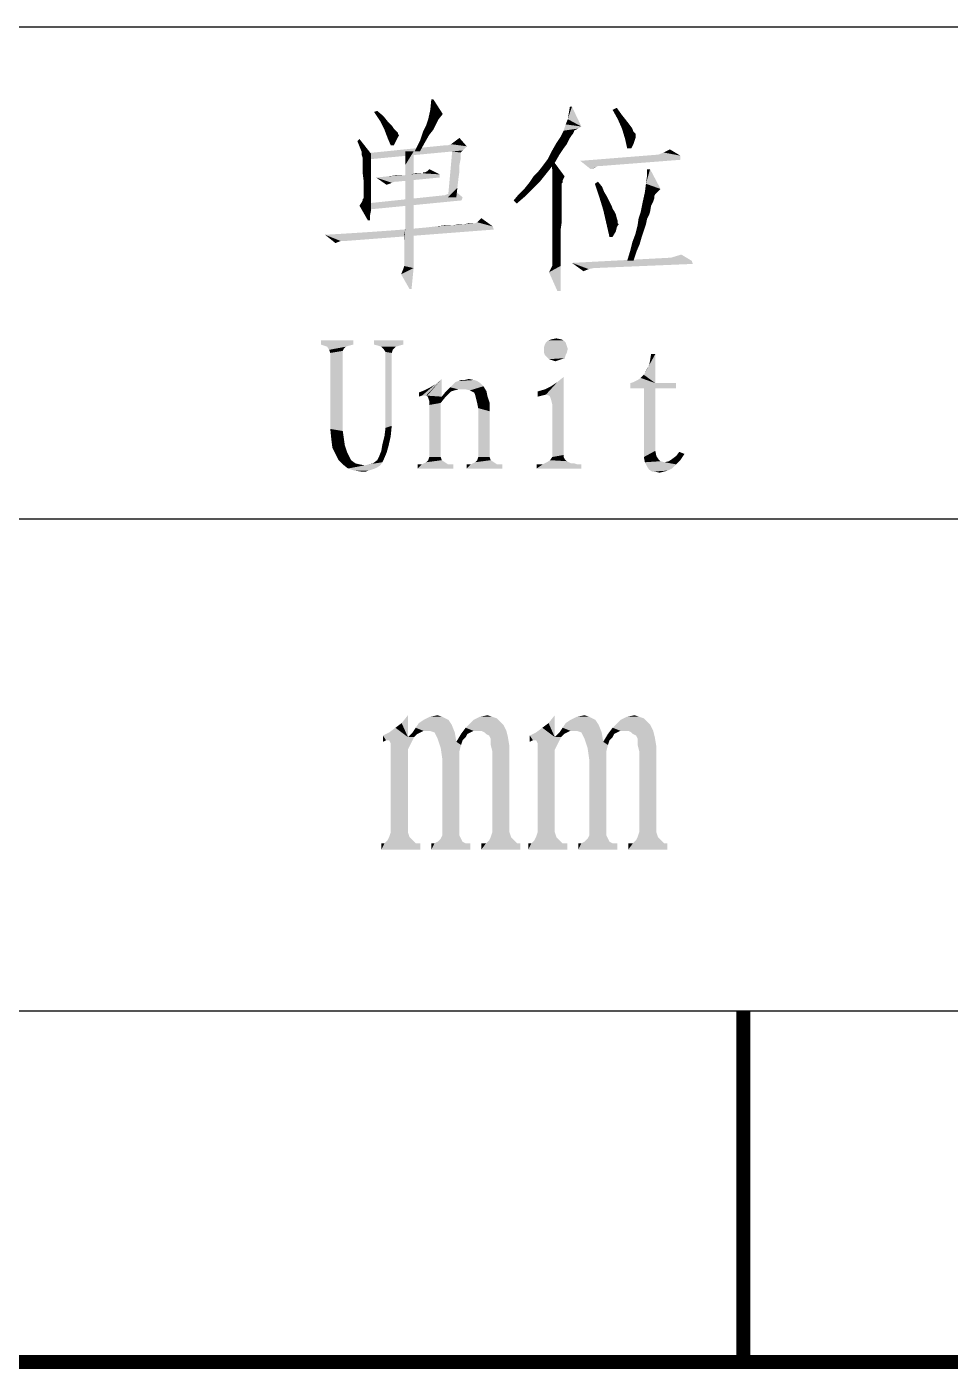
# Model space of a CAD drawing. Header units: millimetres. Extents: x 336 to 634, y 189 to 399.
# Drawn here: x 524.36 to 537.49, y 189.08 to 208.18 of the extents above; entities that cross this region are included whole.
import ezdxf

# ---------------------------------------------------------------- set-up
doc = ezdxf.new("R2010")
doc.units = ezdxf.units.MM

msp = doc.modelspace()

# ---------------------------------------------------------------- linework, layer by layer
at = {"color": 7, "linetype": 'Continuous'}
for p, q in [((448.54993, 208.17685), (628.54993, 208.17685)), ((448.54993, 201.17685), (628.54993, 201.17685)), ((361.54993, 194.17685), (628.54993, 194.17685))]:
    msp.add_line(p, q, dxfattribs=at)
at = {"color": 7, "linetype": 'Continuous', "const_width": 0.2}
msp.add_lwpolyline([(534.54993, 194.17685), (534.54993, 189.17685)], dxfattribs=at)
at = {"color": 3, "linetype": 'Continuous', "const_width": 0.2}
msp.add_lwpolyline([(336.54993, 189.17685), (633.54993, 189.17685)], dxfattribs=at)
at = {"color": 7, "linetype": 'Continuous'}
for points in [[(530.14086, 207.14418), (530.09641, 206.99603), (530.11123, 207.14418)], [(530.09641, 206.99603), (530.14086, 207.14418), (530.27419, 206.93677)], [(529.29641, 206.9664), (529.34086, 206.98121), (529.42975, 206.90714)], [(529.42975, 206.90714), (529.3853, 206.83306), (529.29641, 206.9664)], [(529.3853, 206.83306), (529.42975, 206.90714), (529.48901, 206.83306)], [(530.21493, 206.86269), (530.03715, 206.7738), (530.06678, 206.86269)], [(530.03715, 206.7738), (530.21493, 206.86269), (530.17049, 206.7738)], [(530.27419, 206.93677), (530.06678, 206.86269), (530.09641, 206.99603)], [(530.06678, 206.86269), (530.27419, 206.93677), (530.21493, 206.86269)], [(532.24456, 206.75899), (532.02234, 206.78862), (532.05197, 206.86269)], [(532.05197, 206.86269), (532.06678, 206.95158), (532.11123, 207.04047)], [(532.05197, 206.86269), (532.11123, 207.04047), (532.24456, 206.75899)], [(532.11123, 207.04047), (532.06678, 206.95158), (532.0816, 207.04047)], [(532.68901, 206.99603), (532.74827, 207.02566), (532.82234, 206.92195)], [(532.82234, 206.92195), (532.76308, 206.86269), (532.68901, 206.99603)], [(532.76308, 206.86269), (532.82234, 206.92195), (532.8816, 206.84788)], [(532.8816, 206.84788), (532.82234, 206.72936), (532.76308, 206.86269)], [(529.48901, 206.83306), (529.44456, 206.71455), (529.3853, 206.83306)], [(529.48901, 206.83306), (529.54827, 206.7738), (529.44456, 206.71455)], [(529.54827, 206.7738), (529.5779, 206.72936), (529.44456, 206.71455)], [(529.44456, 206.71455), (529.5779, 206.72936), (529.60752, 206.69973)], [(529.60752, 206.69973), (529.48901, 206.59603), (529.44456, 206.71455)], [(529.60752, 206.69973), (529.63715, 206.6701), (529.48901, 206.59603)], [(529.63715, 206.6701), (529.63715, 206.65529), (529.48901, 206.59603)], [(530.0816, 206.64047), (529.94827, 206.55158), (529.99271, 206.68492)], [(530.17049, 206.7738), (530.14086, 206.71455), (529.99271, 206.68492)], [(530.17049, 206.7738), (529.99271, 206.68492), (530.03715, 206.7738)], [(529.99271, 206.68492), (530.14086, 206.71455), (530.0816, 206.64047)], [(532.14086, 206.69973), (532.14086, 206.68492), (531.94827, 206.61084)], [(532.14086, 206.69973), (531.94827, 206.61084), (531.99271, 206.69973)], [(532.14086, 206.68492), (532.12604, 206.65529), (531.94827, 206.61084)], [(532.24456, 206.75899), (531.99271, 206.69973), (532.02234, 206.78862)], [(532.24456, 206.75899), (532.20012, 206.72936), (531.99271, 206.69973)], [(532.20012, 206.72936), (532.17049, 206.71455), (531.99271, 206.69973)], [(531.99271, 206.69973), (532.17049, 206.71455), (532.14086, 206.69973)], [(532.8816, 206.84788), (532.92604, 206.78862), (532.82234, 206.72936)], [(532.82234, 206.72936), (532.92604, 206.78862), (532.97049, 206.72936)], [(532.97049, 206.72936), (532.86678, 206.58121), (532.82234, 206.72936)], [(532.97049, 206.72936), (532.9853, 206.68492), (532.86678, 206.58121)], [(532.9853, 206.68492), (533.01493, 206.65529), (532.86678, 206.58121)], [(529.08901, 206.47751), (529.05938, 206.55158), (529.08901, 206.58121)], [(529.11864, 206.40344), (529.08901, 206.47751), (529.08901, 206.58121)], [(529.11864, 206.40344), (529.08901, 206.58121), (529.25197, 206.37381)], [(530.34827, 206.49232), (530.61493, 206.47751), (529.14827, 206.37381)], [(530.34827, 206.49232), (529.14827, 206.37381), (530.31864, 206.49232)], [(530.61493, 206.47751), (530.5853, 206.44788), (529.14827, 206.37381)], [(529.63715, 206.65529), (529.65197, 206.62566), (529.48901, 206.59603)], [(529.65197, 206.62566), (529.63715, 206.61084), (529.48901, 206.59603)], [(529.48901, 206.59603), (529.63715, 206.61084), (529.62234, 206.58121)], [(529.62234, 206.58121), (529.53345, 206.49232), (529.48901, 206.59603)], [(529.62234, 206.58121), (529.60752, 206.55158), (529.53345, 206.49232)], [(529.53345, 206.49232), (529.60752, 206.55158), (529.5779, 206.49232)], [(530.02234, 206.53677), (529.87419, 206.40344), (529.94827, 206.55158)], [(529.87419, 206.40344), (530.02234, 206.53677), (529.94827, 206.40344)], [(529.94827, 206.55158), (530.0816, 206.64047), (530.02234, 206.53677)], [(530.61493, 206.47751), (530.34827, 206.49232), (530.39271, 206.50714)], [(530.39271, 206.50714), (530.45197, 206.55158), (530.51123, 206.59603)], [(530.39271, 206.50714), (530.51123, 206.59603), (530.61493, 206.47751)], [(532.03715, 206.50714), (531.82975, 206.41825), (531.88901, 206.52195)], [(532.03715, 206.50714), (531.99271, 206.44788), (531.82975, 206.41825)], [(532.0816, 206.59603), (531.88901, 206.52195), (531.94827, 206.61084)], [(532.0816, 206.59603), (532.06678, 206.5664), (531.88901, 206.52195)], [(531.88901, 206.52195), (532.06678, 206.5664), (532.03715, 206.50714)], [(532.12604, 206.65529), (532.11123, 206.64047), (531.94827, 206.61084)], [(531.94827, 206.61084), (532.11123, 206.64047), (532.0816, 206.59603)], [(533.01493, 206.65529), (533.01493, 206.62566), (532.86678, 206.58121)], [(533.01493, 206.62566), (533.01493, 206.61084), (532.86678, 206.58121)], [(533.01493, 206.61084), (533.01493, 206.59603), (532.86678, 206.58121)], [(532.86678, 206.58121), (533.01493, 206.59603), (533.00012, 206.55158)], [(533.00012, 206.55158), (532.89641, 206.44788), (532.86678, 206.58121)], [(533.00012, 206.55158), (532.9853, 206.50714), (532.89641, 206.44788)], [(532.89641, 206.44788), (532.9853, 206.50714), (532.95567, 206.44788)], [(529.25197, 206.37381), (529.11864, 206.35899), (529.11864, 206.40344)], [(529.13345, 206.31455), (529.11864, 206.35899), (529.25197, 206.37381)], [(529.13345, 206.2701), (529.13345, 206.31455), (529.25197, 206.37381)], [(529.13345, 206.21084), (529.13345, 206.2701), (529.25197, 206.37381)], [(529.13345, 206.21084), (529.25197, 206.37381), (529.25197, 206.19603)], [(530.5853, 206.44788), (530.55567, 206.41825), (529.14827, 206.37381)], [(530.55567, 206.41825), (530.40752, 206.40344), (529.14827, 206.37381)], [(529.14827, 206.37381), (530.40752, 206.40344), (529.14827, 206.28492)], [(529.72604, 205.09973), (529.74086, 205.30714), (529.85938, 206.40344)], [(529.72604, 205.02566), (529.72604, 205.09973), (529.85938, 206.40344)], [(529.72604, 204.95158), (529.72604, 205.02566), (529.85938, 206.40344)], [(529.72604, 204.89232), (529.72604, 204.95158), (529.85938, 206.40344)], [(529.72604, 204.83306), (529.72604, 204.89232), (529.85938, 206.40344)], [(529.72604, 204.80343), (529.72604, 204.83306), (529.85938, 206.40344)], [(529.72604, 204.77381), (529.72604, 204.80343), (529.85938, 206.40344)], [(529.72604, 204.77381), (529.85938, 206.40344), (529.85938, 204.74418)], [(529.85938, 206.40344), (529.74086, 206.21084), (529.74086, 206.40344)], [(529.74086, 206.03306), (529.74086, 206.21084), (529.85938, 206.40344)], [(529.74086, 205.8701), (529.74086, 206.03306), (529.85938, 206.40344)], [(529.74086, 205.70714), (529.74086, 205.8701), (529.85938, 206.40344)], [(529.74086, 205.55899), (529.74086, 205.70714), (529.85938, 206.40344)], [(529.74086, 205.42566), (529.74086, 205.55899), (529.85938, 206.40344)], [(529.74086, 205.30714), (529.74086, 205.42566), (529.85938, 206.40344)], [(530.52604, 206.38862), (530.34827, 205.75158), (530.40752, 206.40344)], [(530.52604, 206.38862), (530.52604, 206.35899), (530.34827, 205.75158)], [(530.52604, 206.35899), (530.52604, 206.32936), (530.34827, 205.75158)], [(530.52604, 206.32936), (530.52604, 206.28492), (530.34827, 205.75158)], [(530.52604, 206.28492), (530.51123, 206.21084), (530.34827, 205.75158)], [(530.40752, 206.40344), (530.55567, 206.41825), (530.54086, 206.40344)], [(530.40752, 206.40344), (530.54086, 206.40344), (530.52604, 206.38862)], [(531.87419, 206.25529), (531.72604, 206.24047), (531.77049, 206.29973)], [(531.93345, 206.35899), (531.77049, 206.29973), (531.82975, 206.41825)], [(531.77049, 206.29973), (531.93345, 206.35899), (531.87419, 206.25529)], [(531.82975, 206.41825), (531.99271, 206.44788), (531.93345, 206.35899)], [(533.65197, 206.34418), (532.22975, 206.2701), (533.34086, 206.35899)], [(533.65197, 206.34418), (533.65197, 206.28492), (532.22975, 206.2701)], [(532.4816, 206.19603), (532.22975, 206.2701), (533.65197, 206.28492)], [(532.4816, 206.19603), (533.65197, 206.28492), (532.51123, 206.19603)], [(533.65197, 206.34418), (533.34086, 206.35899), (533.41493, 206.38862)], [(533.41493, 206.38862), (533.50382, 206.43306), (533.65197, 206.34418)], [(529.25197, 206.19603), (529.13345, 206.10714), (529.13345, 206.21084)], [(529.13345, 206.10714), (529.25197, 206.19603), (529.25197, 206.03306)], [(529.25197, 206.03306), (529.14827, 205.98862), (529.13345, 206.10714)], [(529.9779, 206.09232), (529.99271, 206.09232), (529.81493, 206.07751)], [(529.93345, 206.09232), (529.9779, 206.09232), (529.81493, 206.07751)], [(529.93345, 206.09232), (529.81493, 206.07751), (529.88901, 206.09232)], [(530.22975, 206.07751), (529.81493, 206.07751), (529.99271, 206.09232)], [(530.02234, 206.10714), (529.99271, 206.09232), (529.99271, 206.10714)], [(530.22975, 206.07751), (529.99271, 206.09232), (530.02234, 206.10714)], [(530.22975, 206.07751), (530.02234, 206.10714), (530.05197, 206.12195)], [(530.05197, 206.12195), (530.0816, 206.15158), (530.22975, 206.07751)], [(530.51123, 206.21084), (530.51123, 206.12195), (530.34827, 205.75158)], [(530.51123, 206.12195), (530.49641, 206.01825), (530.34827, 205.75158)], [(531.72604, 206.06269), (531.56308, 206.04788), (531.62234, 206.10714)], [(531.7853, 206.13677), (531.62234, 206.10714), (531.6816, 206.18121)], [(531.62234, 206.10714), (531.7853, 206.13677), (531.72604, 206.06269)], [(531.82975, 206.19603), (531.6816, 206.18121), (531.72604, 206.24047)], [(531.6816, 206.18121), (531.82975, 206.19603), (531.7853, 206.13677)], [(531.72604, 206.24047), (531.87419, 206.25529), (531.82975, 206.19603)], [(531.82975, 206.15158), (531.81493, 206.25529), (531.84456, 206.2701)], [(531.82975, 206.07751), (531.82975, 206.15158), (531.84456, 206.2701)], [(531.82975, 206.07751), (531.84456, 206.2701), (532.00752, 206.04788)], [(532.4816, 206.19603), (532.3779, 206.15158), (532.22975, 206.2701)], [(532.4816, 206.19603), (532.45197, 206.18121), (532.3779, 206.15158)], [(532.45197, 206.18121), (532.42234, 206.1664), (532.3779, 206.15158)], [(533.16308, 205.94418), (533.1779, 206.04788), (533.22234, 206.15158)], [(533.16308, 205.94418), (533.22234, 206.15158), (533.37049, 205.8701)], [(533.22234, 206.15158), (533.1779, 206.04788), (533.1779, 206.15158)], [(529.14827, 205.92936), (529.14827, 205.98862), (529.25197, 206.03306)], [(529.14827, 205.92936), (529.25197, 206.03306), (529.25197, 205.89973)], [(529.25197, 205.89973), (529.14827, 205.88492), (529.14827, 205.92936)], [(529.14827, 205.84047), (529.14827, 205.88492), (529.25197, 205.89973)], [(529.14827, 205.79603), (529.14827, 205.84047), (529.25197, 205.89973)], [(529.14827, 205.7664), (529.14827, 205.79603), (529.25197, 205.89973)], [(529.14827, 205.7664), (529.25197, 205.89973), (529.25197, 205.7664)], [(529.32604, 206.03306), (529.47419, 206.04788), (530.22975, 206.07751)], [(529.32604, 206.03306), (530.22975, 206.07751), (530.22975, 206.03306)], [(529.32604, 206.03306), (530.22975, 206.03306), (529.59271, 205.97381)], [(529.32604, 206.03306), (529.59271, 205.97381), (529.54827, 205.95899)], [(529.54827, 205.95899), (529.47419, 205.92936), (529.32604, 206.03306)], [(529.47419, 206.04788), (529.71123, 206.06269), (530.22975, 206.07751)], [(529.71123, 206.06269), (529.47419, 206.04788), (529.60752, 206.06269)], [(529.54827, 205.95899), (529.51864, 205.94418), (529.47419, 205.92936)], [(529.59271, 205.97381), (530.22975, 206.03306), (529.62234, 205.97381)], [(530.22975, 206.07751), (529.71123, 206.06269), (529.81493, 206.07751)], [(530.49641, 206.01825), (530.4816, 205.88492), (530.34827, 205.75158)], [(531.59271, 205.91455), (531.44456, 205.88492), (531.50382, 205.95899)], [(531.44456, 205.88492), (531.59271, 205.91455), (531.51864, 205.84047)], [(531.66678, 205.98862), (531.50382, 205.95899), (531.56308, 206.04788)], [(531.50382, 205.95899), (531.66678, 205.98862), (531.59271, 205.91455)], [(531.56308, 206.04788), (531.72604, 206.06269), (531.66678, 205.98862)], [(532.00752, 206.04788), (531.82975, 206.01825), (531.82975, 206.07751)], [(531.82975, 206.01825), (532.00752, 206.04788), (531.99271, 206.01825)], [(531.99271, 206.01825), (531.9779, 205.98862), (531.82975, 205.9738)], [(531.99271, 206.01825), (531.82975, 205.9738), (531.82975, 206.01825)], [(531.82975, 205.95899), (531.82975, 205.9738), (531.9779, 205.98862)], [(531.82975, 205.95899), (531.9779, 205.98862), (531.9779, 205.95899)], [(531.9779, 205.95899), (531.96308, 205.94418), (531.82975, 205.91455)], [(531.9779, 205.95899), (531.82975, 205.91455), (531.82975, 205.95899)], [(531.96308, 205.94418), (531.96308, 205.92936), (531.82975, 205.91455)], [(531.82975, 205.91455), (531.96308, 205.92936), (531.96308, 205.89973)], [(531.96308, 205.89973), (531.82975, 205.8701), (531.82975, 205.91455)], [(531.82975, 205.8701), (531.96308, 205.89973), (531.96308, 205.8701)], [(532.43715, 205.94418), (532.4816, 205.9738), (532.54086, 205.89973)], [(532.54086, 205.89973), (532.49641, 205.7664), (532.43715, 205.94418)], [(532.54086, 205.89973), (532.57049, 205.82566), (532.49641, 205.7664)], [(533.37049, 205.8701), (533.14827, 205.82566), (533.16308, 205.94418)], [(529.11864, 205.67751), (529.13345, 205.70714), (529.25197, 205.7664)], [(529.11864, 205.67751), (529.25197, 205.7664), (529.25197, 205.66269)], [(529.13345, 205.72195), (529.14827, 205.73677), (529.25197, 205.7664)], [(529.13345, 205.70714), (529.13345, 205.72195), (529.25197, 205.7664)], [(529.25197, 205.7664), (529.14827, 205.73677), (529.14827, 205.7664)], [(530.55567, 205.75158), (529.1779, 205.66269), (530.30382, 205.78121)], [(530.55567, 205.75158), (530.54086, 205.70714), (529.1779, 205.66269)], [(529.1779, 205.66269), (530.54086, 205.70714), (529.1779, 205.57381)], [(530.30382, 205.78121), (530.3779, 205.81084), (530.45197, 205.84047)], [(530.30382, 205.78121), (530.45197, 205.84047), (530.55567, 205.75158)], [(530.34827, 205.75158), (530.4816, 205.88492), (530.46678, 205.75158)], [(531.42975, 205.75158), (531.2816, 205.70714), (531.35567, 205.79603)], [(531.2816, 205.70714), (531.42975, 205.75158), (531.32604, 205.66269)], [(531.51864, 205.84047), (531.35567, 205.79603), (531.44456, 205.88492)], [(531.35567, 205.79603), (531.51864, 205.84047), (531.42975, 205.75158)], [(531.96308, 205.8701), (531.96308, 205.82566), (531.82975, 205.81084)], [(531.96308, 205.8701), (531.82975, 205.81084), (531.82975, 205.8701)], [(531.82975, 205.81084), (531.96308, 205.82566), (531.96308, 205.7664)], [(531.96308, 205.7664), (531.82975, 205.73677), (531.82975, 205.81084)], [(531.82975, 205.73677), (531.96308, 205.7664), (531.96308, 205.70714)], [(531.96308, 205.70714), (531.82975, 205.64788), (531.82975, 205.73677)], [(531.82975, 205.64788), (531.96308, 205.70714), (531.96308, 205.63307)], [(532.49641, 205.7664), (532.57049, 205.82566), (532.61493, 205.75158)], [(532.61493, 205.75158), (532.55567, 205.57381), (532.49641, 205.7664)], [(532.61493, 205.75158), (532.64456, 205.69232), (532.55567, 205.57381)], [(533.31123, 205.81084), (533.11864, 205.69232), (533.14827, 205.82566)], [(533.31123, 205.81084), (533.29641, 205.79603), (533.11864, 205.69232)], [(533.29641, 205.79603), (533.2816, 205.7664), (533.11864, 205.69232)], [(533.2816, 205.7664), (533.2816, 205.73677), (533.11864, 205.69232)], [(533.11864, 205.69232), (533.2816, 205.73677), (533.26678, 205.69232)], [(533.37049, 205.8701), (533.34086, 205.84047), (533.14827, 205.82566)], [(533.14827, 205.82566), (533.34086, 205.84047), (533.31123, 205.81084)], [(529.25197, 205.66269), (529.08901, 205.63306), (529.11864, 205.67751)], [(529.08901, 205.63306), (529.25197, 205.66269), (529.25197, 205.55899)], [(529.25197, 205.55899), (529.20752, 205.42566), (529.08901, 205.63306)], [(529.25197, 205.55899), (529.23715, 205.48492), (529.20752, 205.42566)], [(531.96308, 205.63307), (531.82975, 205.54417), (531.82975, 205.64788)], [(531.96308, 205.63307), (531.96308, 205.55899), (531.82975, 205.54417)], [(531.82975, 205.54417), (531.96308, 205.55899), (531.96308, 205.4701)], [(531.96308, 205.4701), (531.82975, 205.42566), (531.82975, 205.54417)], [(532.64456, 205.69232), (532.67419, 205.63307), (532.55567, 205.57381)], [(532.67419, 205.63307), (532.68901, 205.58862), (532.55567, 205.57381)], [(532.55567, 205.57381), (532.68901, 205.58862), (532.71864, 205.54417)], [(532.71864, 205.54417), (532.60012, 205.38121), (532.55567, 205.57381)], [(532.71864, 205.54417), (532.73345, 205.51455), (532.60012, 205.38121)], [(533.22234, 205.54417), (533.20752, 205.49973), (533.05938, 205.45529)], [(533.22234, 205.54417), (533.05938, 205.45529), (533.08901, 205.54417)], [(533.08901, 205.54417), (533.10382, 205.61825), (533.23715, 205.63307)], [(533.08901, 205.54417), (533.23715, 205.63307), (533.22234, 205.54417)], [(533.26678, 205.69232), (533.23715, 205.63307), (533.10382, 205.61825)], [(533.26678, 205.69232), (533.10382, 205.61825), (533.11864, 205.69232)], [(529.20752, 205.42566), (529.23715, 205.48492), (529.23715, 205.42566)], [(529.71123, 205.29232), (529.87419, 205.30714), (530.9853, 205.33677)], [(529.71123, 205.29232), (530.9853, 205.33677), (531.00012, 205.29232)], [(529.87419, 205.30714), (530.03715, 205.32195), (530.9853, 205.33677)], [(530.9853, 205.33677), (530.03715, 205.32195), (530.17049, 205.33677)], [(530.40752, 205.35158), (530.17049, 205.33677), (530.30382, 205.35158)], [(530.9853, 205.33677), (530.17049, 205.33677), (530.40752, 205.35158)], [(530.57049, 205.3664), (530.40752, 205.35158), (530.49641, 205.3664)], [(530.9853, 205.33677), (530.40752, 205.35158), (530.57049, 205.3664)], [(530.71864, 205.38121), (530.73345, 205.38121), (530.57049, 205.3664)], [(530.70382, 205.38121), (530.71864, 205.38121), (530.57049, 205.3664)], [(530.67419, 205.38121), (530.70382, 205.38121), (530.57049, 205.3664)], [(530.67419, 205.38121), (530.57049, 205.3664), (530.64456, 205.38121)], [(530.9853, 205.33677), (530.57049, 205.3664), (530.73345, 205.38121)], [(530.9853, 205.33677), (530.73345, 205.38121), (530.76308, 205.39603)], [(530.9853, 205.33677), (530.76308, 205.39603), (530.79271, 205.42566)], [(530.79271, 205.42566), (530.82234, 205.45529), (530.9853, 205.33677)], [(531.82975, 205.42566), (531.96308, 205.4701), (531.96308, 205.38121)], [(531.96308, 205.38121), (531.82975, 205.30714), (531.82975, 205.42566)], [(531.82975, 205.30714), (531.96308, 205.38121), (531.94827, 205.27751)], [(532.73345, 205.51455), (532.74827, 205.45529), (532.60012, 205.38121)], [(532.74827, 205.45529), (532.76308, 205.41084), (532.60012, 205.38121)], [(532.60012, 205.38121), (532.76308, 205.41084), (532.76308, 205.38121)], [(532.76308, 205.38121), (532.64456, 205.18862), (532.60012, 205.38121)], [(532.76308, 205.38121), (532.76308, 205.35158), (532.64456, 205.18862)], [(532.76308, 205.35158), (532.74827, 205.32195), (532.64456, 205.18862)], [(532.76308, 205.38121), (532.7779, 205.3664), (532.76308, 205.35158)], [(533.13345, 205.27751), (533.01493, 205.23306), (533.04456, 205.35158)], [(533.1779, 205.44047), (533.04456, 205.35158), (533.05938, 205.45529)], [(533.1779, 205.44047), (533.16308, 205.3664), (533.04456, 205.35158)], [(533.04456, 205.35158), (533.16308, 205.3664), (533.13345, 205.27751)], [(533.05938, 205.45529), (533.20752, 205.49973), (533.1779, 205.44047)], [(528.60012, 205.21825), (528.85197, 205.23306), (531.00012, 205.29232)], [(528.82234, 205.12936), (528.60012, 205.21825), (531.00012, 205.29232)], [(528.82234, 205.12936), (528.74827, 205.09973), (528.60012, 205.21825)], [(528.82234, 205.12936), (531.00012, 205.29232), (528.8816, 205.12936)], [(528.85197, 205.23306), (529.08901, 205.24788), (531.00012, 205.29232)], [(529.08901, 205.24788), (529.31123, 205.26269), (531.00012, 205.29232)], [(529.31123, 205.26269), (529.51864, 205.27751), (531.00012, 205.29232)], [(531.00012, 205.29232), (529.51864, 205.27751), (529.71123, 205.29232)], [(529.72604, 205.09973), (529.72604, 205.20343), (529.74086, 205.30714)], [(531.94827, 205.27751), (531.82975, 205.18862), (531.82975, 205.30714)], [(531.82975, 205.18862), (531.94827, 205.27751), (531.94827, 205.15899)], [(531.94827, 205.15899), (531.82975, 205.09973), (531.82975, 205.18862)], [(531.82975, 205.09973), (531.94827, 205.15899), (531.94827, 205.04047)], [(532.74827, 205.32195), (532.73345, 205.26269), (532.64456, 205.18862)], [(532.64456, 205.18862), (532.73345, 205.26269), (532.68901, 205.18862)], [(533.10382, 205.18862), (532.97049, 205.11455), (533.01493, 205.23306)], [(532.97049, 205.11455), (533.10382, 205.18862), (533.07419, 205.08492)], [(533.01493, 205.23306), (533.13345, 205.27751), (533.10382, 205.18862)], [(531.94827, 205.04047), (531.82975, 205.02566), (531.82975, 205.09973)], [(531.82975, 204.95158), (531.82975, 205.02566), (531.94827, 205.04047)], [(531.82975, 204.90714), (531.82975, 204.95158), (531.94827, 205.04047)], [(531.82975, 204.90714), (531.94827, 205.04047), (531.94827, 204.90714)], [(533.02975, 204.98121), (532.89641, 204.84788), (532.94086, 204.99603)], [(532.89641, 204.84788), (533.02975, 204.98121), (532.9853, 204.84788)], [(533.07419, 205.08492), (532.94086, 204.99603), (532.97049, 205.11455)], [(532.94086, 204.99603), (533.07419, 205.08492), (533.02975, 204.98121)], [(529.85938, 204.74418), (529.71123, 204.72936), (529.72604, 204.77381)], [(531.94827, 204.77381), (531.7853, 204.68492), (531.82975, 204.77381)], [(531.90382, 204.41825), (531.7853, 204.68492), (531.94827, 204.77381)], [(531.94827, 204.90714), (531.82975, 204.86269), (531.82975, 204.90714)], [(531.82975, 204.83306), (531.82975, 204.86269), (531.94827, 204.90714)], [(531.82975, 204.77381), (531.82975, 204.83306), (531.94827, 204.90714)], [(531.82975, 204.77381), (531.94827, 204.90714), (531.94827, 204.77381)], [(531.90382, 204.41825), (531.94827, 204.77381), (531.94827, 204.41825)], [(533.81493, 204.84788), (532.11123, 204.81825), (533.51864, 204.89232)], [(532.11123, 204.81825), (533.81493, 204.84788), (533.82975, 204.80343)], [(532.11123, 204.81825), (533.82975, 204.80343), (532.42234, 204.74418)], [(532.11123, 204.81825), (532.42234, 204.74418), (532.34827, 204.72936)], [(532.34827, 204.72936), (532.27419, 204.69973), (532.11123, 204.81825)], [(533.51864, 204.89232), (533.66678, 204.93677), (533.81493, 204.84788)], [(529.6816, 204.65529), (529.71123, 204.72936), (529.85938, 204.74418)], [(529.80012, 204.44788), (529.6816, 204.65529), (529.85938, 204.74418)], [(529.80012, 204.44788), (529.85938, 204.74418), (529.82975, 204.44788)], [(529.00012, 203.71455), (528.54086, 203.65529), (528.54086, 203.71455)], [(528.54086, 203.65529), (529.00012, 203.71455), (529.00012, 203.65529)], [(529.00012, 203.65529), (528.5853, 203.64047), (528.54086, 203.65529)], [(528.5853, 203.64047), (529.00012, 203.65529), (528.94086, 203.64047)], [(528.94086, 203.64047), (528.62975, 203.62566), (528.5853, 203.64047)], [(528.62975, 203.62566), (528.94086, 203.64047), (528.89641, 203.62566)], [(528.89641, 203.62566), (528.65938, 203.58121), (528.62975, 203.62566)], [(528.89641, 203.62566), (528.86678, 203.59603), (528.65938, 203.58121)], [(529.71123, 203.71455), (529.29641, 203.65529), (529.29641, 203.71455)], [(529.29641, 203.65529), (529.71123, 203.71455), (529.71123, 203.65529)], [(529.71123, 203.65529), (529.35567, 203.64047), (529.29641, 203.65529)], [(529.35567, 203.64047), (529.71123, 203.65529), (529.65197, 203.64047)], [(529.65197, 203.64047), (529.40012, 203.62566), (529.35567, 203.64047)], [(529.40012, 203.62566), (529.65197, 203.64047), (529.60752, 203.62566)], [(529.60752, 203.62566), (529.42975, 203.59603), (529.40012, 203.62566)], [(529.42975, 203.59603), (529.60752, 203.62566), (529.56308, 203.58121)], [(532.03715, 203.64047), (531.71123, 203.61084), (531.72604, 203.65529)], [(531.71123, 203.61084), (532.03715, 203.64047), (532.05197, 203.59603)], [(532.05197, 203.59603), (531.71123, 203.55158), (531.71123, 203.61084)], [(532.02234, 203.68492), (531.72604, 203.65529), (531.74086, 203.68492)], [(531.72604, 203.65529), (532.02234, 203.68492), (532.03715, 203.64047)], [(531.99271, 203.71455), (531.74086, 203.68492), (531.77049, 203.71455)], [(531.74086, 203.68492), (531.99271, 203.71455), (532.02234, 203.68492)], [(531.96308, 203.72936), (531.77049, 203.71455), (531.81493, 203.72936)], [(531.77049, 203.71455), (531.96308, 203.72936), (531.99271, 203.71455)], [(531.81493, 203.72936), (531.88901, 203.74418), (531.96308, 203.72936)], [(528.65938, 203.58121), (528.86678, 203.59603), (528.85197, 203.5664)], [(528.85197, 203.5664), (528.67419, 203.53677), (528.65938, 203.58121)], [(528.67419, 202.45529), (528.67419, 203.53677), (528.85197, 203.5664)], [(528.67419, 202.45529), (528.85197, 203.5664), (528.85197, 202.42566)], [(529.56308, 203.58121), (529.45938, 203.55158), (529.42975, 203.59603)], [(529.45938, 203.55158), (529.56308, 203.58121), (529.54827, 203.53677)], [(529.54827, 203.53677), (529.45938, 202.4701), (529.45938, 203.55158)], [(529.54827, 203.53677), (529.54827, 202.49973), (529.45938, 202.4701)], [(531.71123, 203.55158), (532.05197, 203.59603), (532.03715, 203.53677)], [(532.03715, 203.53677), (531.72604, 203.50714), (531.71123, 203.55158)], [(531.72604, 203.50714), (532.03715, 203.53677), (532.02234, 203.50714)], [(532.02234, 203.50714), (531.75567, 203.47751), (531.72604, 203.50714)], [(531.75567, 203.47751), (532.02234, 203.50714), (532.00752, 203.46269)], [(532.00752, 203.46269), (531.7853, 203.44788), (531.75567, 203.47751)], [(531.7853, 203.44788), (532.00752, 203.46269), (531.96308, 203.44788)], [(531.96308, 203.44788), (531.82975, 203.43306), (531.7853, 203.44788)], [(531.82975, 203.43306), (531.96308, 203.44788), (531.91864, 203.43306)], [(531.91864, 203.43306), (531.87419, 203.41825), (531.82975, 203.43306)], [(533.20752, 203.35899), (533.22234, 203.43306), (533.29641, 203.52195)], [(533.20752, 203.35899), (533.29641, 203.52195), (533.29641, 203.10714)], [(533.29641, 203.52195), (533.22234, 203.43306), (533.23715, 203.52195)], [(533.29641, 203.10714), (533.08901, 203.18121), (533.13345, 203.22566)], [(533.13345, 203.22566), (533.16308, 203.28492), (533.20752, 203.35899)], [(533.29641, 203.10714), (533.13345, 203.22566), (533.20752, 203.35899)], [(529.9779, 202.92936), (530.17049, 203.09232), (530.25938, 203.1664)], [(530.03715, 202.92936), (529.9779, 202.92936), (530.25938, 203.1664)], [(529.9779, 202.92936), (530.09641, 203.04788), (530.17049, 203.09232)], [(529.9779, 202.92936), (530.00752, 203.00343), (530.09641, 203.04788)], [(530.05197, 202.92936), (530.03715, 202.92936), (530.25938, 203.1664)], [(530.05197, 202.92936), (530.25938, 203.1664), (530.25938, 202.91455)], [(530.49641, 203.01825), (530.31864, 202.98862), (530.3779, 203.04788)], [(530.85197, 203.06269), (530.3779, 203.04788), (530.42234, 203.09232)], [(530.49641, 203.01825), (530.3779, 203.04788), (530.85197, 203.06269)], [(530.80752, 203.10714), (530.42234, 203.09232), (530.45197, 203.12195)], [(530.42234, 203.09232), (530.80752, 203.10714), (530.85197, 203.06269)], [(530.76308, 203.13677), (530.45197, 203.12195), (530.49641, 203.13677)], [(530.45197, 203.12195), (530.76308, 203.13677), (530.80752, 203.10714)], [(530.5853, 203.15158), (530.71864, 203.15158), (530.49641, 203.13677)], [(530.5853, 203.15158), (530.49641, 203.13677), (530.54086, 203.15158)], [(530.49641, 203.13677), (530.71864, 203.15158), (530.76308, 203.13677)], [(530.55567, 203.01825), (530.49641, 203.01825), (530.85197, 203.06269)], [(530.60012, 203.01825), (530.55567, 203.01825), (530.85197, 203.06269)], [(530.5853, 203.15158), (530.64456, 203.1664), (530.71864, 203.15158)], [(530.65938, 203.00343), (530.60012, 203.01825), (530.85197, 203.06269)], [(530.68901, 202.98862), (530.65938, 203.00343), (530.85197, 203.06269)], [(530.68901, 202.98862), (530.85197, 203.06269), (530.89641, 202.98862)], [(531.74086, 202.94418), (531.72604, 203.01825), (531.81493, 203.06269)], [(531.74086, 202.94418), (531.90382, 203.12195), (531.99271, 203.19603)], [(531.7853, 202.92936), (531.74086, 202.94418), (531.99271, 203.19603)], [(531.74086, 202.94418), (531.81493, 203.06269), (531.90382, 203.12195)], [(531.80012, 202.91455), (531.7853, 202.92936), (531.99271, 203.19603)], [(531.81493, 202.8701), (531.80012, 202.91455), (531.99271, 203.19603)], [(531.82975, 202.81084), (531.81493, 202.8701), (531.99271, 203.19603)], [(531.82975, 202.81084), (531.99271, 203.19603), (531.99271, 202.08492)], [(533.29641, 203.10714), (532.94086, 203.10714), (532.9853, 203.12195)], [(533.29641, 203.10714), (533.59271, 203.10714), (532.94086, 203.03306)], [(533.29641, 203.10714), (532.94086, 203.03306), (532.94086, 203.10714)], [(533.13345, 203.03306), (532.94086, 203.03306), (533.59271, 203.10714)], [(533.29641, 203.10714), (532.9853, 203.12195), (533.04456, 203.15158)], [(533.29641, 203.10714), (533.04456, 203.15158), (533.08901, 203.18121)], [(533.29641, 203.03306), (533.13345, 203.03306), (533.59271, 203.10714)], [(533.29641, 203.03306), (533.29641, 202.14418), (533.13345, 202.05529)], [(533.29641, 203.03306), (533.13345, 202.05529), (533.13345, 203.03306)], [(533.29641, 203.03306), (533.59271, 203.10714), (533.59271, 203.03306)], [(529.9779, 202.92936), (529.93345, 202.9738), (530.00752, 203.00343)], [(529.9779, 202.92936), (529.93345, 202.91455), (529.93345, 202.9738)], [(530.25938, 202.91455), (530.06678, 202.89973), (530.05197, 202.92936)], [(530.30382, 202.89973), (530.06678, 202.89973), (530.25938, 202.91455)], [(530.30382, 202.89973), (530.0816, 202.85529), (530.06678, 202.89973)], [(530.0816, 202.85529), (530.30382, 202.89973), (530.24456, 202.82566)], [(530.24456, 202.82566), (530.0816, 202.79603), (530.0816, 202.85529)], [(530.39271, 202.98862), (530.36308, 202.95899), (530.25938, 202.91455)], [(530.39271, 202.98862), (530.25938, 202.91455), (530.31864, 202.98862)], [(530.25938, 202.91455), (530.36308, 202.95899), (530.30382, 202.89973)], [(530.49641, 203.01825), (530.43715, 203.00343), (530.31864, 202.98862)], [(530.31864, 202.98862), (530.43715, 203.00343), (530.39271, 202.98862)], [(530.89641, 202.98862), (530.71864, 202.9738), (530.68901, 202.98862)], [(530.73345, 202.94418), (530.71864, 202.9738), (530.89641, 202.98862)], [(530.73345, 202.94418), (530.89641, 202.98862), (530.91123, 202.91455)], [(530.91123, 202.91455), (530.74827, 202.88492), (530.73345, 202.94418)], [(530.76308, 202.82566), (530.74827, 202.88492), (530.91123, 202.91455)], [(530.76308, 202.82566), (530.91123, 202.91455), (530.94086, 202.82566)], [(531.74086, 202.94418), (531.62234, 202.98862), (531.72604, 203.01825)], [(531.62234, 202.98862), (531.74086, 202.94418), (531.6816, 202.92936)], [(531.6816, 202.92936), (531.62234, 202.91455), (531.62234, 202.98862)], [(530.0816, 202.05529), (530.0816, 202.79603), (530.24456, 202.82566)], [(530.0816, 202.05529), (530.24456, 202.82566), (530.24456, 202.05529)], [(530.94086, 202.82566), (530.7779, 202.75158), (530.76308, 202.82566)], [(530.7779, 202.75158), (530.94086, 202.82566), (530.94086, 202.70714)], [(530.94086, 202.70714), (530.7779, 202.05529), (530.7779, 202.75158)], [(530.7779, 202.05529), (530.94086, 202.70714), (530.94086, 202.05529)], [(531.99271, 202.08492), (531.82975, 202.05529), (531.82975, 202.81084)], [(529.44456, 202.35158), (529.45938, 202.4701), (529.54827, 202.49973)], [(529.44456, 202.35158), (529.54827, 202.49973), (529.53345, 202.35158)], [(528.85197, 202.42566), (528.68901, 202.30714), (528.67419, 202.45529)], [(528.85197, 202.42566), (528.86678, 202.32195), (528.68901, 202.30714)], [(528.68901, 202.30714), (528.86678, 202.32195), (528.8816, 202.21825)], [(528.8816, 202.21825), (528.70382, 202.18862), (528.68901, 202.30714)], [(529.53345, 202.35158), (529.41493, 202.23306), (529.44456, 202.35158)], [(529.41493, 202.23306), (529.53345, 202.35158), (529.50382, 202.21825)], [(528.70382, 202.18862), (528.8816, 202.21825), (528.91123, 202.12936)], [(528.91123, 202.12936), (528.74827, 202.09973), (528.70382, 202.18862)], [(528.74827, 202.09973), (528.91123, 202.12936), (528.94086, 202.0701)], [(528.94086, 202.0701), (528.79271, 202.01084), (528.74827, 202.09973)], [(529.34086, 202.01084), (529.37049, 202.0701), (529.47419, 202.11455)], [(529.34086, 202.01084), (529.47419, 202.11455), (529.42975, 202.01084)], [(529.47419, 202.11455), (529.37049, 202.0701), (529.40012, 202.14418)], [(529.50382, 202.21825), (529.40012, 202.14418), (529.41493, 202.23306)], [(529.40012, 202.14418), (529.50382, 202.21825), (529.47419, 202.11455)], [(531.82975, 202.05529), (531.99271, 202.08492), (531.99271, 202.05529)], [(533.29641, 202.14418), (533.31123, 202.0701), (533.13345, 202.05529)], [(533.53345, 202.02566), (533.59271, 202.0701), (533.71123, 202.09973)], [(533.53345, 202.02566), (533.71123, 202.09973), (533.65197, 202.01084)], [(533.71123, 202.09973), (533.59271, 202.0701), (533.63715, 202.12936)], [(528.79271, 202.01084), (528.94086, 202.0701), (528.97049, 202.01084)], [(528.97049, 202.01084), (528.85197, 201.95158), (528.79271, 202.01084)], [(528.97049, 202.01084), (529.02975, 201.9664), (528.85197, 201.95158)], [(528.85197, 201.95158), (529.02975, 201.9664), (529.08901, 201.95158)], [(529.08901, 201.95158), (528.92604, 201.89232), (528.85197, 201.95158)], [(529.08901, 201.95158), (529.16308, 201.93677), (528.92604, 201.89232)], [(529.3853, 201.93677), (529.34086, 201.90714), (528.92604, 201.89232)], [(529.16308, 201.93677), (529.3853, 201.93677), (528.92604, 201.89232)], [(528.92604, 201.89232), (529.34086, 201.90714), (529.31123, 201.89232)], [(529.31123, 201.89232), (529.01493, 201.86269), (528.92604, 201.89232)], [(529.31123, 201.89232), (529.26678, 201.87751), (529.01493, 201.86269)], [(529.16308, 201.93677), (529.22234, 201.95158), (529.41493, 201.98121)], [(529.16308, 201.93677), (529.41493, 201.98121), (529.3853, 201.93677)], [(529.22234, 201.95158), (529.2816, 201.9664), (529.41493, 201.98121)], [(529.42975, 202.01084), (529.41493, 201.98121), (529.2816, 201.9664)], [(529.42975, 202.01084), (529.2816, 201.9664), (529.34086, 202.01084)], [(530.34827, 201.95158), (530.42234, 201.95158), (529.91864, 201.89232)], [(529.9779, 201.95158), (530.34827, 201.95158), (529.91864, 201.89232)], [(529.9779, 201.95158), (529.91864, 201.89232), (529.91864, 201.95158)], [(529.91864, 201.89232), (530.42234, 201.95158), (530.42234, 201.89232)], [(530.30382, 201.98121), (529.9779, 201.95158), (530.03715, 201.98121)], [(529.9779, 201.95158), (530.30382, 201.98121), (530.34827, 201.95158)], [(530.25938, 202.01084), (530.03715, 201.98121), (530.06678, 202.01084)], [(530.03715, 201.98121), (530.25938, 202.01084), (530.30382, 201.98121)], [(530.24456, 202.05529), (530.06678, 202.01084), (530.0816, 202.05529)], [(530.06678, 202.01084), (530.24456, 202.05529), (530.25938, 202.01084)], [(531.04456, 201.95158), (531.11864, 201.95158), (530.61493, 201.89232)], [(530.67419, 201.95158), (531.04456, 201.95158), (530.61493, 201.89232)], [(530.67419, 201.95158), (530.61493, 201.89232), (530.61493, 201.95158)], [(530.61493, 201.89232), (531.11864, 201.95158), (531.11864, 201.89232)], [(531.00012, 201.98121), (530.67419, 201.95158), (530.73345, 201.98121)], [(530.67419, 201.95158), (531.00012, 201.98121), (531.04456, 201.95158)], [(530.95567, 202.01084), (530.73345, 201.98121), (530.76308, 202.01084)], [(530.73345, 201.98121), (530.95567, 202.01084), (531.00012, 201.98121)], [(530.94086, 202.05529), (530.76308, 202.01084), (530.7779, 202.05529)], [(530.76308, 202.01084), (530.94086, 202.05529), (530.95567, 202.01084)], [(532.1853, 201.95158), (532.24456, 201.95158), (531.60752, 201.89232)], [(531.69641, 201.95158), (532.1853, 201.95158), (531.60752, 201.89232)], [(531.69641, 201.95158), (531.60752, 201.89232), (531.60752, 201.95158)], [(531.60752, 201.89232), (532.24456, 201.95158), (532.24456, 201.89232)], [(532.06678, 201.98121), (532.09641, 201.9664), (531.69641, 201.95158)], [(532.06678, 201.98121), (531.69641, 201.95158), (531.75567, 201.98121)], [(532.09641, 201.9664), (532.14086, 201.9664), (531.69641, 201.95158)], [(531.69641, 201.95158), (532.14086, 201.9664), (532.1853, 201.95158)], [(532.03715, 201.99603), (531.75567, 201.98121), (531.80012, 202.01084)], [(531.75567, 201.98121), (532.03715, 201.99603), (532.06678, 201.98121)], [(531.99271, 202.05529), (532.00752, 202.02566), (531.80012, 202.01084)], [(531.99271, 202.05529), (531.80012, 202.01084), (531.82975, 202.05529)], [(531.80012, 202.01084), (532.00752, 202.02566), (532.03715, 201.99603)], [(533.13345, 202.05529), (533.31123, 202.0701), (533.34086, 202.02566)], [(533.34086, 202.02566), (533.14827, 201.98121), (533.13345, 202.05529)], [(533.34086, 202.02566), (533.37049, 201.99603), (533.14827, 201.98121)], [(533.14827, 201.98121), (533.37049, 201.99603), (533.42975, 201.98121)], [(533.42975, 201.98121), (533.1779, 201.92195), (533.14827, 201.98121)], [(533.42975, 201.98121), (533.59271, 201.95158), (533.1779, 201.92195)], [(533.1779, 201.92195), (533.59271, 201.95158), (533.53345, 201.89232)], [(533.53345, 201.89232), (533.20752, 201.87751), (533.1779, 201.92195)], [(533.20752, 201.87751), (533.53345, 201.89232), (533.47419, 201.86269)], [(533.42975, 201.98121), (533.48901, 201.99603), (533.65197, 202.01084)], [(533.42975, 201.98121), (533.65197, 202.01084), (533.59271, 201.95158)], [(533.65197, 202.01084), (533.48901, 201.99603), (533.53345, 202.02566)], [(529.01493, 201.86269), (529.26678, 201.87751), (529.22234, 201.86269)], [(529.22234, 201.86269), (529.11864, 201.84788), (529.01493, 201.86269)], [(529.11864, 201.84788), (529.22234, 201.86269), (529.1779, 201.84788)], [(533.47419, 201.86269), (533.25197, 201.84788), (533.20752, 201.87751)], [(533.29641, 201.84788), (533.25197, 201.84788), (533.47419, 201.86269)], [(533.29641, 201.84788), (533.47419, 201.86269), (533.41493, 201.84788)], [(533.41493, 201.84788), (533.35567, 201.83306), (533.29641, 201.84788)], [(529.77822, 198.07041), (529.60044, 198.20374), (529.68933, 198.27041)], [(529.68933, 198.27041), (529.77822, 198.38152), (529.77822, 198.07041)], [(530.40044, 198.24819), (529.88933, 198.20374), (529.93378, 198.27041)], [(530.356, 198.31485), (529.93378, 198.27041), (530.00044, 198.31485)], [(529.93378, 198.27041), (530.356, 198.31485), (530.40044, 198.24819)], [(530.26711, 198.3593), (530.31155, 198.33707), (530.00044, 198.31485)], [(530.26711, 198.3593), (530.00044, 198.31485), (530.08933, 198.3593)], [(530.00044, 198.31485), (530.31155, 198.33707), (530.356, 198.31485)], [(530.08933, 198.3593), (530.20044, 198.38152), (530.26711, 198.3593)], [(531.13378, 198.24819), (530.60044, 198.20374), (530.66711, 198.27041)], [(531.08933, 198.29263), (530.66711, 198.27041), (530.71155, 198.31485)], [(530.66711, 198.27041), (531.08933, 198.29263), (531.13378, 198.24819)], [(530.97822, 198.3593), (531.04489, 198.33707), (530.71155, 198.31485)], [(530.97822, 198.3593), (530.71155, 198.31485), (530.80044, 198.3593)], [(530.71155, 198.31485), (531.04489, 198.33707), (531.08933, 198.29263)], [(530.80044, 198.3593), (530.91155, 198.38152), (530.97822, 198.3593)], [(531.86711, 198.07041), (531.68933, 198.20374), (531.77822, 198.27041)], [(531.77822, 198.27041), (531.86711, 198.38152), (531.86711, 198.07041)], [(532.48933, 198.24819), (531.97822, 198.20374), (532.02267, 198.27041)], [(532.44489, 198.31485), (532.02267, 198.27041), (532.08933, 198.31485)], [(532.02267, 198.27041), (532.44489, 198.31485), (532.48933, 198.24819)], [(532.356, 198.3593), (532.40044, 198.33707), (532.08933, 198.31485)], [(532.356, 198.3593), (532.08933, 198.31485), (532.17822, 198.3593)], [(532.08933, 198.31485), (532.40044, 198.33707), (532.44489, 198.31485)], [(532.17822, 198.3593), (532.28933, 198.38152), (532.356, 198.3593)], [(533.22267, 198.24819), (532.68933, 198.20374), (532.756, 198.27041)], [(533.17822, 198.29263), (532.756, 198.27041), (532.80044, 198.31485)], [(532.756, 198.27041), (533.17822, 198.29263), (533.22267, 198.24819)], [(533.06711, 198.3593), (533.13378, 198.33707), (532.80044, 198.31485)], [(533.06711, 198.3593), (532.80044, 198.31485), (532.88933, 198.3593)], [(532.80044, 198.31485), (533.13378, 198.33707), (533.17822, 198.29263)], [(532.88933, 198.3593), (533.00044, 198.38152), (533.06711, 198.3593)], [(529.77822, 198.07041), (529.42267, 198.09263), (529.51155, 198.13708)], [(529.42267, 198.09263), (529.77822, 198.07041), (529.46711, 198.02597)], [(529.46711, 198.02597), (529.42267, 198.00374), (529.42267, 198.09263)], [(529.77822, 198.07041), (529.86711, 198.07041), (529.46711, 198.02597)], [(529.51155, 198.02597), (529.46711, 198.02597), (529.86711, 198.07041)], [(529.77822, 198.07041), (529.51155, 198.13708), (529.60044, 198.20374)], [(529.53378, 197.98152), (529.51155, 198.02597), (529.86711, 198.07041)], [(529.53378, 197.98152), (529.86711, 198.07041), (529.82267, 197.98152)], [(529.956, 198.13708), (529.91155, 198.11485), (529.77822, 198.07041)], [(529.956, 198.13708), (529.77822, 198.07041), (529.84489, 198.13708)], [(529.77822, 198.07041), (529.91155, 198.11485), (529.86711, 198.07041)], [(530.00044, 198.1593), (529.84489, 198.13708), (529.88933, 198.20374)], [(529.84489, 198.13708), (530.00044, 198.1593), (529.956, 198.13708)], [(530.00044, 198.1593), (529.88933, 198.20374), (530.40044, 198.24819)], [(530.04489, 198.1593), (530.00044, 198.1593), (530.40044, 198.24819)], [(530.08933, 198.1593), (530.04489, 198.1593), (530.40044, 198.24819)], [(530.156, 198.13708), (530.08933, 198.1593), (530.40044, 198.24819)], [(530.156, 198.13708), (530.40044, 198.24819), (530.44489, 198.13708)], [(530.44489, 198.13708), (530.17822, 198.09263), (530.156, 198.13708)], [(530.20044, 198.04819), (530.17822, 198.09263), (530.44489, 198.13708)], [(530.20044, 198.04819), (530.44489, 198.13708), (530.46711, 198.00374)], [(530.62267, 198.11485), (530.60044, 198.07041), (530.46711, 198.00374)], [(530.62267, 198.11485), (530.46711, 198.00374), (530.53378, 198.11485)], [(530.60044, 198.07041), (530.556, 198.02597), (530.46711, 198.00374)], [(530.71155, 198.1593), (530.53378, 198.11485), (530.60044, 198.20374)], [(530.71155, 198.1593), (530.66711, 198.13708), (530.53378, 198.11485)], [(530.53378, 198.11485), (530.66711, 198.13708), (530.62267, 198.11485)], [(530.71155, 198.1593), (530.60044, 198.20374), (531.13378, 198.24819)], [(530.756, 198.1593), (530.71155, 198.1593), (531.13378, 198.24819)], [(530.82267, 198.1593), (530.756, 198.1593), (531.13378, 198.24819)], [(530.82267, 198.1593), (531.13378, 198.24819), (531.17822, 198.1593)], [(531.17822, 198.1593), (530.86711, 198.13708), (530.82267, 198.1593)], [(530.88933, 198.11485), (530.86711, 198.13708), (531.17822, 198.1593)], [(530.93378, 198.09263), (530.88933, 198.11485), (531.17822, 198.1593)], [(530.93378, 198.09263), (531.17822, 198.1593), (531.20044, 198.07041)], [(531.20044, 198.07041), (530.956, 198.04819), (530.93378, 198.09263)], [(530.956, 197.9593), (530.956, 198.04819), (531.20044, 198.07041)], [(530.956, 197.9593), (531.20044, 198.07041), (531.22267, 197.93708)], [(531.86711, 198.07041), (531.51155, 198.09263), (531.60044, 198.13708)], [(531.51155, 198.09263), (531.86711, 198.07041), (531.556, 198.02597)], [(531.556, 198.02597), (531.51155, 198.00374), (531.51155, 198.09263)], [(531.86711, 198.07041), (531.956, 198.07041), (531.556, 198.02597)], [(531.60044, 198.02597), (531.556, 198.02597), (531.956, 198.07041)], [(531.86711, 198.07041), (531.60044, 198.13708), (531.68933, 198.20374)], [(531.62267, 197.98152), (531.60044, 198.02597), (531.956, 198.07041)], [(531.62267, 197.98152), (531.956, 198.07041), (531.91155, 197.98152)], [(532.04489, 198.13708), (532.00044, 198.11485), (531.86711, 198.07041)], [(532.04489, 198.13708), (531.86711, 198.07041), (531.93378, 198.13708)], [(531.86711, 198.07041), (532.00044, 198.11485), (531.956, 198.07041)], [(532.08933, 198.1593), (531.93378, 198.13708), (531.97822, 198.20374)], [(531.93378, 198.13708), (532.08933, 198.1593), (532.04489, 198.13708)], [(532.08933, 198.1593), (531.97822, 198.20374), (532.48933, 198.24819)], [(532.13378, 198.1593), (532.08933, 198.1593), (532.48933, 198.24819)], [(532.17822, 198.1593), (532.13378, 198.1593), (532.48933, 198.24819)], [(532.24489, 198.13708), (532.17822, 198.1593), (532.48933, 198.24819)], [(532.24489, 198.13708), (532.48933, 198.24819), (532.53378, 198.13708)], [(532.53378, 198.13708), (532.26711, 198.09263), (532.24489, 198.13708)], [(532.28933, 198.04819), (532.26711, 198.09263), (532.53378, 198.13708)], [(532.28933, 198.04819), (532.53378, 198.13708), (532.556, 198.00374)], [(532.71155, 198.11485), (532.68933, 198.07041), (532.556, 198.00374)], [(532.71155, 198.11485), (532.556, 198.00374), (532.62267, 198.11485)], [(532.68933, 198.07041), (532.64489, 198.02597), (532.556, 198.00374)], [(532.80044, 198.1593), (532.62267, 198.11485), (532.68933, 198.20374)], [(532.80044, 198.1593), (532.756, 198.13708), (532.62267, 198.11485)], [(532.62267, 198.11485), (532.756, 198.13708), (532.71155, 198.11485)], [(532.80044, 198.1593), (532.68933, 198.20374), (533.22267, 198.24819)], [(532.84489, 198.1593), (532.80044, 198.1593), (533.22267, 198.24819)], [(532.91155, 198.1593), (532.84489, 198.1593), (533.22267, 198.24819)], [(532.91155, 198.1593), (533.22267, 198.24819), (533.26711, 198.1593)], [(533.26711, 198.1593), (532.956, 198.13708), (532.91155, 198.1593)], [(532.97822, 198.11485), (532.956, 198.13708), (533.26711, 198.1593)], [(533.02267, 198.09263), (532.97822, 198.11485), (533.26711, 198.1593)], [(533.02267, 198.09263), (533.26711, 198.1593), (533.28933, 198.07041)], [(533.28933, 198.07041), (533.04489, 198.04819), (533.02267, 198.09263)], [(533.04489, 197.9593), (533.04489, 198.04819), (533.28933, 198.07041)], [(533.04489, 197.9593), (533.28933, 198.07041), (533.31155, 197.93708)], [(529.82267, 197.98152), (529.53378, 197.91485), (529.53378, 197.98152)], [(529.53378, 197.91485), (529.82267, 197.98152), (529.77822, 197.89263)], [(529.77822, 197.89263), (529.53378, 197.82596), (529.53378, 197.91485)], [(529.53378, 196.71485), (529.53378, 197.82596), (529.77822, 197.89263)], [(529.53378, 196.71485), (529.77822, 197.89263), (529.77822, 196.71485)], [(530.46711, 198.00374), (530.24489, 197.91485), (530.20044, 198.04819)], [(530.46711, 198.00374), (530.53378, 197.9593), (530.24489, 197.91485)], [(530.24489, 197.91485), (530.53378, 197.9593), (530.51155, 197.87041)], [(530.51155, 197.87041), (530.26711, 197.7593), (530.24489, 197.91485)], [(530.46711, 198.00374), (530.556, 198.02597), (530.53378, 197.9593)], [(531.22267, 197.93708), (530.97822, 197.87041), (530.956, 197.9593)], [(530.97822, 197.87041), (531.22267, 197.93708), (531.22267, 197.80374)], [(531.91155, 197.98152), (531.62267, 197.91485), (531.62267, 197.98152)], [(531.62267, 197.91485), (531.91155, 197.98152), (531.86711, 197.89263)], [(531.86711, 197.89263), (531.62267, 197.82596), (531.62267, 197.91485)], [(531.62267, 196.71485), (531.62267, 197.82596), (531.86711, 197.89263)], [(531.62267, 196.71485), (531.86711, 197.89263), (531.86711, 196.71485)], [(532.556, 198.00374), (532.33378, 197.91485), (532.28933, 198.04819)], [(532.556, 198.00374), (532.62267, 197.9593), (532.33378, 197.91485)], [(532.33378, 197.91485), (532.62267, 197.9593), (532.60044, 197.87041)], [(532.60044, 197.87041), (532.356, 197.7593), (532.33378, 197.91485)], [(532.556, 198.00374), (532.64489, 198.02597), (532.62267, 197.9593)], [(533.31155, 197.93708), (533.06711, 197.87041), (533.04489, 197.9593)], [(533.06711, 197.87041), (533.31155, 197.93708), (533.31155, 197.80374)], [(530.51155, 197.87041), (530.51155, 197.78152), (530.26711, 197.7593)], [(530.26711, 196.67041), (530.26711, 197.7593), (530.51155, 197.78152)], [(530.26711, 196.67041), (530.51155, 197.78152), (530.51155, 196.67041)], [(531.22267, 197.80374), (530.97822, 197.7593), (530.97822, 197.87041)], [(530.97822, 196.71485), (530.97822, 197.7593), (531.22267, 197.80374)], [(530.97822, 196.71485), (531.22267, 197.80374), (531.22267, 196.71485)], [(532.60044, 197.87041), (532.60044, 197.78152), (532.356, 197.7593)], [(532.356, 196.67041), (532.356, 197.7593), (532.60044, 197.78152)], [(532.356, 196.67041), (532.60044, 197.78152), (532.60044, 196.67041)], [(533.31155, 197.80374), (533.06711, 197.7593), (533.06711, 197.87041)], [(533.06711, 196.71485), (533.06711, 197.7593), (533.31155, 197.80374)], [(533.06711, 196.71485), (533.31155, 197.80374), (533.31155, 196.71485)], [(529.88933, 196.5593), (529.956, 196.5593), (529.40044, 196.47041)], [(529.44489, 196.5593), (529.88933, 196.5593), (529.40044, 196.47041)], [(529.44489, 196.5593), (529.40044, 196.47041), (529.40044, 196.5593)], [(529.40044, 196.47041), (529.956, 196.5593), (529.956, 196.47041)], [(529.84489, 196.60374), (529.44489, 196.5593), (529.48933, 196.60374)], [(529.44489, 196.5593), (529.84489, 196.60374), (529.88933, 196.5593)], [(529.80044, 196.64819), (529.48933, 196.60374), (529.51155, 196.64819)], [(529.48933, 196.60374), (529.80044, 196.64819), (529.84489, 196.60374)], [(529.77822, 196.71485), (529.51155, 196.64819), (529.53378, 196.71485)], [(529.51155, 196.64819), (529.77822, 196.71485), (529.80044, 196.64819)], [(530.60044, 196.5593), (530.66711, 196.5593), (530.11155, 196.47041)], [(530.156, 196.5593), (530.60044, 196.5593), (530.11155, 196.47041)], [(530.156, 196.5593), (530.11155, 196.47041), (530.11155, 196.5593)], [(530.11155, 196.47041), (530.66711, 196.5593), (530.66711, 196.47041)], [(530.556, 196.58152), (530.156, 196.5593), (530.20044, 196.58152)], [(530.156, 196.5593), (530.556, 196.58152), (530.60044, 196.5593)], [(530.53378, 196.62597), (530.20044, 196.58152), (530.24489, 196.62597)], [(530.20044, 196.58152), (530.53378, 196.62597), (530.556, 196.58152)], [(530.51155, 196.67041), (530.24489, 196.62597), (530.26711, 196.67041)], [(530.24489, 196.62597), (530.51155, 196.67041), (530.53378, 196.62597)], [(531.33378, 196.5593), (531.37822, 196.5593), (530.82267, 196.47041)], [(530.88933, 196.5593), (531.33378, 196.5593), (530.82267, 196.47041)], [(530.88933, 196.5593), (530.82267, 196.47041), (530.82267, 196.5593)], [(530.82267, 196.47041), (531.37822, 196.5593), (531.37822, 196.47041)], [(531.28933, 196.60374), (530.88933, 196.5593), (530.93378, 196.60374)], [(530.88933, 196.5593), (531.28933, 196.60374), (531.33378, 196.5593)], [(531.24489, 196.64819), (530.93378, 196.60374), (530.956, 196.64819)], [(530.93378, 196.60374), (531.24489, 196.64819), (531.28933, 196.60374)], [(531.22267, 196.71485), (530.956, 196.64819), (530.97822, 196.71485)], [(530.956, 196.64819), (531.22267, 196.71485), (531.24489, 196.64819)], [(531.97822, 196.5593), (532.04489, 196.5593), (531.48933, 196.47041)], [(531.53378, 196.5593), (531.97822, 196.5593), (531.48933, 196.47041)], [(531.53378, 196.5593), (531.48933, 196.47041), (531.48933, 196.5593)], [(531.48933, 196.47041), (532.04489, 196.5593), (532.04489, 196.47041)], [(531.93378, 196.60374), (531.53378, 196.5593), (531.57822, 196.60374)], [(531.53378, 196.5593), (531.93378, 196.60374), (531.97822, 196.5593)], [(531.88933, 196.64819), (531.57822, 196.60374), (531.60044, 196.64819)], [(531.57822, 196.60374), (531.88933, 196.64819), (531.93378, 196.60374)], [(531.86711, 196.71485), (531.60044, 196.64819), (531.62267, 196.71485)], [(531.60044, 196.64819), (531.86711, 196.71485), (531.88933, 196.64819)], [(532.68933, 196.5593), (532.756, 196.5593), (532.20044, 196.47041)], [(532.24489, 196.5593), (532.68933, 196.5593), (532.20044, 196.47041)], [(532.24489, 196.5593), (532.20044, 196.47041), (532.20044, 196.5593)], [(532.20044, 196.47041), (532.756, 196.5593), (532.756, 196.47041)], [(532.64489, 196.58152), (532.24489, 196.5593), (532.28933, 196.58152)], [(532.24489, 196.5593), (532.64489, 196.58152), (532.68933, 196.5593)], [(532.62267, 196.62597), (532.28933, 196.58152), (532.33378, 196.62597)], [(532.28933, 196.58152), (532.62267, 196.62597), (532.64489, 196.58152)], [(532.60044, 196.67041), (532.33378, 196.62597), (532.356, 196.67041)], [(532.33378, 196.62597), (532.60044, 196.67041), (532.62267, 196.62597)], [(533.42267, 196.5593), (533.46711, 196.5593), (532.91155, 196.47041)], [(532.97822, 196.5593), (533.42267, 196.5593), (532.91155, 196.47041)], [(532.97822, 196.5593), (532.91155, 196.47041), (532.91155, 196.5593)], [(532.91155, 196.47041), (533.46711, 196.5593), (533.46711, 196.47041)], [(533.37822, 196.60374), (532.97822, 196.5593), (533.02267, 196.60374)], [(532.97822, 196.5593), (533.37822, 196.60374), (533.42267, 196.5593)], [(533.33378, 196.64819), (533.02267, 196.60374), (533.04489, 196.64819)], [(533.02267, 196.60374), (533.33378, 196.64819), (533.37822, 196.60374)], [(533.31155, 196.71485), (533.04489, 196.64819), (533.06711, 196.71485)], [(533.04489, 196.64819), (533.31155, 196.71485), (533.33378, 196.64819)]]:
    msp.add_solid(points, dxfattribs=at)

doc.saveas('drawing.dxf')
